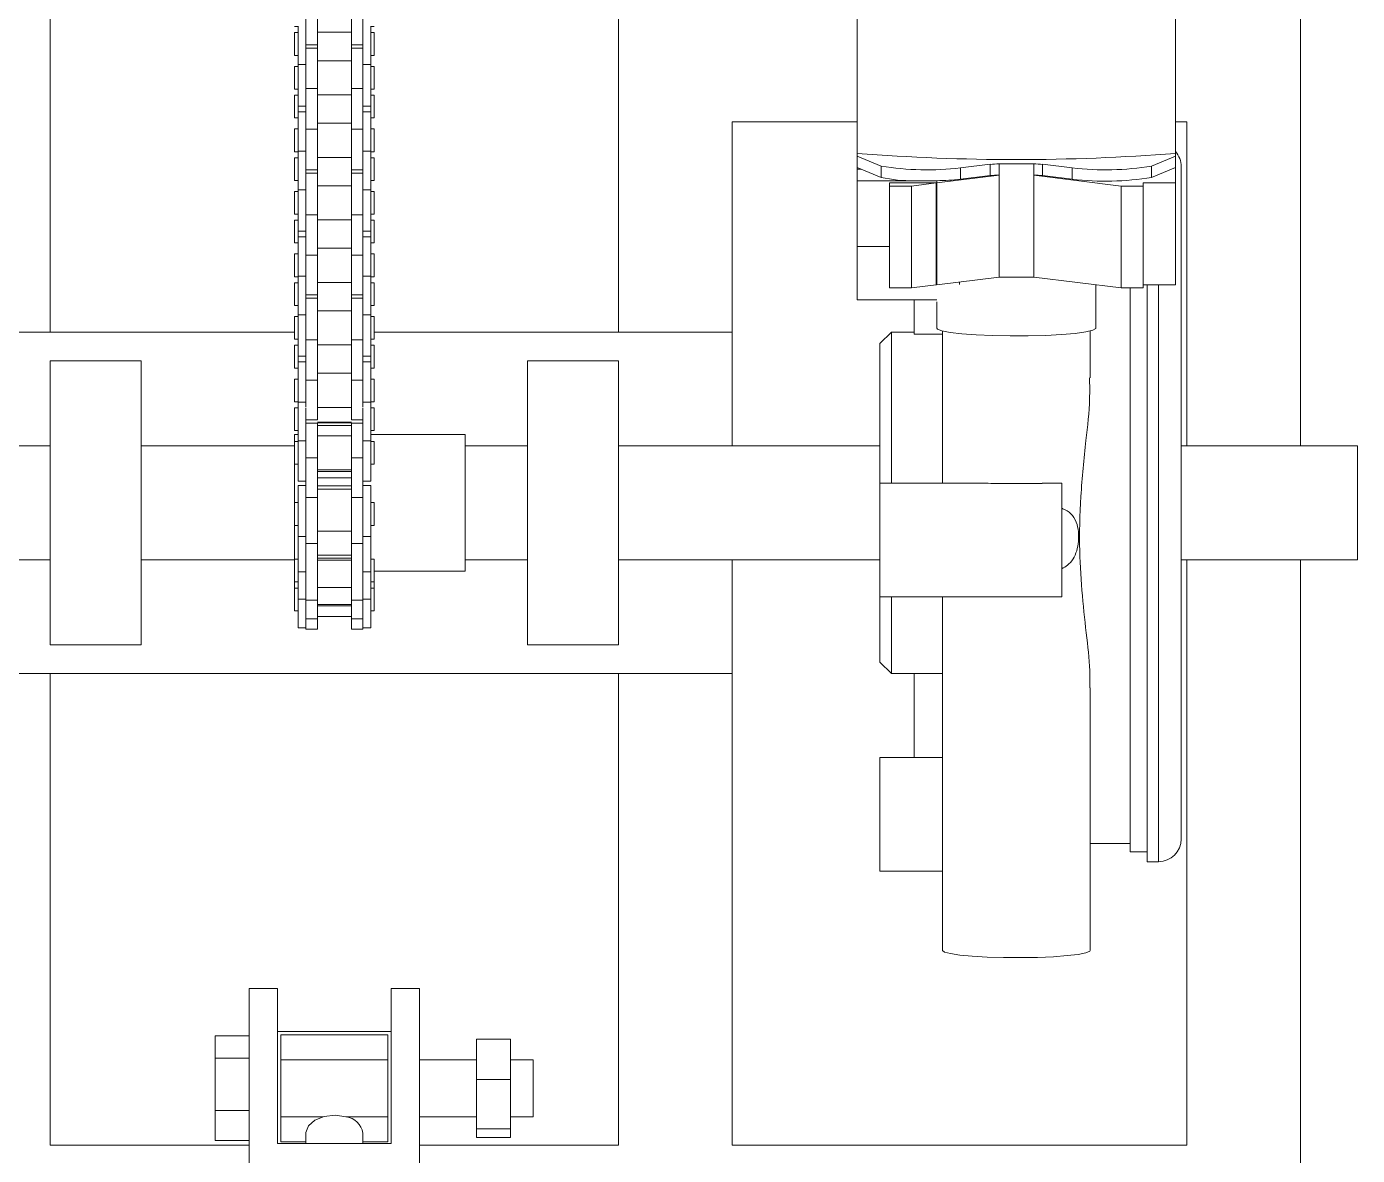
# Model space of a CAD drawing. Header units: millimetres. Extents: x 174 to 988, y 116 to 750.
# Drawn here: x 301.5 to 360.1, y 510.9 to 560.5 of the extents above; entities that cross this region are included whole.
import ezdxf

# ---------------------------------------------------------------- set-up
doc = ezdxf.new("R2010")
doc.units = ezdxf.units.MM

msp = doc.modelspace()

# ---------------------------------------------------------------- linework, layer by layer
at = {"color": 7, "linetype": 'Continuous', "lineweight": 15}
for p, q in [((302.584, 607.455), (302.584, 547.102)), ((327.584, 607.455), (327.584, 547.102)), ((357.584, 542.11), (357.584, 597.455)), ((313.834, 561.541), (313.834, 560.28)), ((314.334, 561.541), (314.334, 559.744)), ((315.834, 561.541), (315.834, 559.744)), ((316.334, 561.541), (316.334, 560.28)), ((338.084, 561.57), (338.084, 554.969)), ((352.084, 561.57), (352.084, 554.969)), ((313.334, 560.544), (313.484, 560.544)), ((313.484, 560.28), (313.334, 560.28)), ((313.334, 560.28), (313.334, 559.28)), ((313.484, 560.566), (313.484, 558.872)), ((313.834, 560.28), (313.834, 559.071)), ((314.334, 560.294), (315.834, 560.294)), ((316.334, 560.28), (316.334, 559.071)), ((316.684, 560.566), (316.684, 558.872)), ((316.684, 560.544), (316.834, 560.544)), ((316.834, 560.28), (316.684, 560.28)), ((316.834, 560.28), (316.834, 559.28)), ((313.834, 559.744), (314.334, 559.744)), ((314.334, 559.594), (314.334, 559.744)), ((315.834, 559.744), (316.334, 559.744)), ((315.834, 559.594), (315.834, 559.744)), ((313.334, 559.28), (313.484, 559.28)), ((314.334, 559.594), (313.834, 559.594)), ((313.834, 559.071), (313.834, 557.819)), ((314.334, 559.594), (314.334, 557.819)), ((316.334, 559.594), (315.834, 559.594)), ((315.834, 559.594), (315.834, 557.819)), ((316.334, 559.071), (316.334, 557.819)), ((316.684, 559.28), (316.834, 559.28)), ((313.484, 558.794), (313.334, 558.794)), ((313.334, 557.794), (313.334, 558.794)), ((313.484, 558.872), (313.834, 558.872)), ((313.484, 558.872), (313.484, 557.044)), ((315.834, 559.044), (314.334, 559.044)), ((316.684, 558.872), (316.334, 558.872)), ((316.684, 558.872), (316.684, 557.044)), ((316.834, 558.794), (316.684, 558.794)), ((316.834, 557.794), (316.834, 558.794)), ((313.334, 557.794), (313.484, 557.794)), ((313.484, 557.53), (313.334, 557.53)), ((313.334, 557.53), (313.334, 556.53)), ((313.834, 557.819), (314.334, 557.819)), ((313.834, 557.819), (313.834, 556.041)), ((314.334, 557.819), (314.334, 556.041)), ((314.334, 557.544), (315.834, 557.544)), ((316.334, 557.819), (315.834, 557.819)), ((315.834, 557.819), (315.834, 556.041)), ((316.334, 557.819), (316.334, 556.041)), ((316.684, 557.794), (316.834, 557.794)), ((316.834, 557.53), (316.684, 557.53)), ((316.834, 557.53), (316.834, 556.53)), ((313.484, 557.044), (313.834, 557.044)), ((313.484, 556.794), (313.484, 557.044)), ((313.834, 556.794), (313.484, 556.794)), ((313.484, 556.794), (313.484, 555.066)), ((316.334, 557.044), (316.684, 557.044)), ((316.684, 556.794), (316.334, 556.794)), ((316.684, 556.794), (316.684, 557.044)), ((316.684, 556.794), (316.684, 555.066)), ((313.334, 556.53), (313.484, 556.53)), ((315.834, 556.294), (314.334, 556.294)), ((316.684, 556.53), (316.834, 556.53)), ((332.584, 556.355), (332.584, 547.102)), ((338.084, 556.355), (332.584, 556.355)), ((352.584, 556.355), (352.084, 556.355)), ((352.084, 556.317), (352.084, 556.317)), ((352.084, 556.317), (352.084, 555.794)), ((352.584, 542.11), (352.584, 556.355)), ((313.484, 556.044), (313.334, 556.044)), ((313.334, 555.044), (313.334, 556.044)), ((313.834, 556.041), (313.834, 554.794)), ((313.834, 556.041), (314.334, 556.041)), ((314.334, 556.041), (314.334, 554.244)), ((316.334, 556.041), (315.834, 556.041)), ((315.834, 556.041), (315.834, 554.244)), ((316.334, 556.041), (316.334, 554.794)), ((316.834, 556.044), (316.684, 556.044)), ((316.834, 555.044), (316.834, 556.044)), ((338.083, 554.853), (338.084, 555.819)), ((338.084, 556.071), (338.084, 556.071)), ((338.084, 555.794), (338.084, 556.071)), ((352.085, 554.853), (352.084, 555.819)), ((313.334, 555.044), (313.484, 555.044)), ((313.484, 555.066), (313.834, 555.066)), ((313.484, 555.066), (313.484, 553.372)), ((316.684, 555.066), (316.334, 555.066)), ((316.684, 555.066), (316.684, 553.372)), ((316.684, 555.044), (316.834, 555.044)), ((313.484, 554.78), (313.334, 554.78)), ((313.334, 554.78), (313.334, 553.78)), ((313.834, 554.794), (313.834, 553.571)), ((314.334, 554.794), (315.834, 554.794)), ((316.334, 554.794), (316.334, 553.571)), ((316.834, 554.78), (316.684, 554.78)), ((316.834, 554.78), (316.834, 553.78)), ((339.136, 554.412), (338.083, 554.853)), ((338.083, 554.355), (338.083, 554.853)), ((339.136, 553.914), (339.136, 554.412)), ((342.629, 554.331), (343.934, 554.488)), ((343.934, 553.99), (343.934, 554.488)), ((345.848, 554.506), (344.32, 554.506)), ((344.32, 554.008), (344.32, 554.506)), ((345.848, 554.008), (345.848, 554.506)), ((347.539, 554.331), (346.234, 554.488)), ((346.234, 553.99), (346.234, 554.488)), ((351.032, 554.412), (352.085, 554.853)), ((351.032, 553.914), (351.032, 554.412)), ((352.085, 554.355), (352.085, 554.853)), ((352.334, 554.388), (352.334, 524.817)), ((313.834, 554.244), (314.334, 554.244)), ((314.334, 554.094), (313.834, 554.094)), ((314.334, 554.094), (314.334, 554.244)), ((314.334, 554.094), (314.334, 552.268)), ((315.834, 554.244), (316.334, 554.244)), ((315.834, 554.094), (315.834, 554.244)), ((316.334, 554.094), (315.834, 554.094)), ((315.834, 554.094), (315.834, 552.268)), ((338.259, 554.282), (338.083, 554.355)), ((338.084, 554.355), (338.084, 554.282)), ((338.259, 554.282), (338.084, 554.282)), ((338.084, 553.767), (338.084, 554.282)), ((339.136, 553.914), (338.259, 554.282)), ((344.32, 554.008), (341.584, 553.671)), ((342.629, 553.833), (342.629, 554.331)), ((342.629, 553.833), (343.934, 553.99)), ((344.32, 549.531), (344.32, 554.008)), ((349.699, 553.534), (345.848, 554.008)), ((345.848, 549.531), (345.848, 554.008)), ((347.539, 553.833), (346.234, 553.99)), ((347.539, 553.833), (347.539, 554.331)), ((351.032, 553.914), (352.084, 554.355)), ((352.084, 554.355), (352.084, 553.669)), ((352.084, 554.355), (352.085, 554.355)), ((313.334, 553.78), (313.484, 553.78)), ((313.484, 553.294), (313.334, 553.294)), ((313.334, 552.294), (313.334, 553.294)), ((313.484, 553.372), (313.484, 551.544)), ((313.484, 553.372), (313.834, 553.372)), ((313.834, 553.571), (313.834, 552.268)), ((315.834, 553.544), (314.334, 553.544)), ((316.334, 553.571), (316.334, 552.268)), ((316.684, 553.372), (316.334, 553.372)), ((316.684, 553.78), (316.834, 553.78)), ((316.684, 553.372), (316.684, 551.544)), ((316.834, 553.294), (316.684, 553.294)), ((316.834, 552.294), (316.834, 553.294)), ((338.084, 553.767), (340.588, 553.767)), ((338.084, 550.878), (338.084, 553.767)), ((339.503, 553.534), (339.503, 553.669)), ((339.503, 553.669), (341.561, 553.669)), ((340.469, 553.534), (339.503, 553.534)), ((339.503, 549.056), (339.503, 553.534)), ((341.561, 553.669), (340.469, 553.534)), ((340.469, 549.056), (340.469, 553.534)), ((341.561, 549.191), (341.561, 553.669)), ((341.584, 553.767), (341.58, 553.767)), ((341.584, 553.671), (341.584, 553.767)), ((341.584, 549.193), (341.584, 553.671)), ((350.665, 553.534), (349.699, 553.534)), ((349.699, 549.056), (349.699, 553.534)), ((352.084, 553.669), (350.665, 553.669)), ((350.665, 553.669), (350.665, 553.534)), ((350.665, 549.056), (350.665, 553.534)), ((352.084, 549.191), (352.084, 553.669)), ((313.334, 552.294), (313.484, 552.294)), ((313.834, 552.268), (314.334, 552.268)), ((313.834, 552.268), (313.834, 550.492)), ((314.334, 552.268), (314.334, 550.492)), ((314.334, 552.044), (315.834, 552.044)), ((316.334, 552.268), (315.834, 552.268)), ((315.834, 552.268), (315.834, 550.492)), ((316.334, 552.268), (316.334, 550.492)), ((316.684, 552.294), (316.834, 552.294)), ((313.484, 552.03), (313.334, 552.03)), ((313.334, 552.03), (313.334, 551.03)), ((313.484, 551.544), (313.834, 551.544)), ((313.484, 551.296), (313.484, 551.544)), ((316.334, 551.544), (316.684, 551.544)), ((316.834, 552.03), (316.684, 552.03)), ((316.684, 551.296), (316.684, 551.544)), ((316.834, 552.03), (316.834, 551.03)), ((313.334, 551.03), (313.484, 551.03)), ((313.834, 551.296), (313.484, 551.296)), ((313.484, 551.296), (313.484, 549.567)), ((316.684, 551.296), (316.334, 551.296)), ((316.684, 551.296), (316.684, 549.567)), ((316.684, 551.03), (316.834, 551.03)), ((339.503, 550.878), (338.084, 550.878)), ((338.084, 548.525), (338.084, 550.878)), ((341.584, 550.878), (341.561, 550.878)), ((313.484, 550.546), (313.334, 550.546)), ((313.334, 549.546), (313.334, 550.546)), ((313.834, 550.492), (314.334, 550.492)), ((313.834, 550.492), (313.834, 549.28)), ((315.834, 550.796), (314.334, 550.796)), ((314.334, 550.492), (314.334, 548.746)), ((316.334, 550.492), (315.834, 550.492)), ((315.834, 550.492), (315.834, 548.746)), ((316.334, 550.492), (316.334, 549.28)), ((316.834, 550.546), (316.684, 550.546)), ((316.834, 549.546), (316.834, 550.546)), ((313.334, 549.546), (313.484, 549.546)), ((313.484, 549.28), (313.334, 549.28)), ((313.334, 549.28), (313.334, 548.28)), ((313.484, 549.567), (313.834, 549.567)), ((313.484, 549.567), (313.484, 547.874)), ((313.834, 549.28), (313.834, 548.073)), ((314.334, 549.296), (315.834, 549.296)), ((316.684, 549.567), (316.334, 549.567)), ((316.334, 549.28), (316.334, 548.073)), ((316.684, 549.567), (316.684, 547.874)), ((316.684, 549.546), (316.834, 549.546)), ((316.834, 549.28), (316.684, 549.28)), ((316.834, 549.28), (316.834, 548.28)), ((341.561, 549.191), (340.469, 549.056)), ((344.32, 549.531), (341.584, 549.193)), ((342.584, 549.197), (342.584, 549.317)), ((345.848, 549.531), (344.32, 549.531)), ((349.699, 549.056), (345.848, 549.531)), ((348.584, 547.287), (348.584, 549.193)), ((352.084, 549.191), (350.665, 549.191)), ((350.834, 549.191), (350.834, 523.817)), ((313.834, 548.746), (314.334, 548.746)), ((314.334, 548.596), (313.834, 548.596)), ((314.334, 548.596), (314.334, 548.746)), ((314.334, 548.596), (314.334, 546.77)), ((315.834, 548.746), (316.334, 548.746)), ((315.834, 548.596), (315.834, 548.746)), ((316.334, 548.596), (315.834, 548.596)), ((315.834, 548.596), (315.834, 546.77)), ((338.084, 548.525), (341.584, 548.525)), ((340.469, 549.056), (339.503, 549.056)), ((340.584, 547.019), (340.584, 548.525)), ((350.665, 549.056), (349.699, 549.056)), ((350.084, 549.056), (350.084, 524.25)), ((313.334, 548.28), (313.484, 548.28)), ((313.834, 548.073), (313.834, 546.77)), ((315.834, 548.046), (314.334, 548.046)), ((316.334, 548.073), (316.334, 546.77)), ((316.684, 548.28), (316.834, 548.28)), ((341.584, 548.444), (341.584, 547.287)), ((313.484, 547.796), (313.334, 547.796)), ((313.334, 546.796), (313.334, 547.796)), ((313.484, 547.874), (313.834, 547.874)), ((313.484, 547.874), (313.484, 546.046)), ((316.684, 547.874), (316.334, 547.874)), ((316.684, 547.874), (316.684, 546.046)), ((316.834, 547.796), (316.684, 547.796)), ((316.834, 546.796), (316.834, 547.796)), ((313.334, 547.102), (297.584, 547.102)), ((313.334, 546.796), (313.484, 546.796)), ((313.834, 546.77), (314.334, 546.77)), ((313.834, 546.77), (313.834, 544.994)), ((314.334, 546.77), (314.334, 544.994)), ((316.334, 546.77), (315.834, 546.77)), ((315.834, 546.77), (315.834, 544.994)), ((316.334, 546.77), (316.334, 544.994)), ((316.684, 546.796), (316.834, 546.796)), ((332.584, 547.102), (316.834, 547.102)), ((332.584, 542.11), (332.584, 547.102)), ((339.584, 547.102), (339.084, 546.602)), ((340.584, 547.102), (339.584, 547.102)), ((339.584, 547.102), (339.584, 540.461)), ((340.584, 547.019), (341.834, 547.019)), ((341.834, 547.158), (341.834, 540.461)), ((348.334, 545.094), (348.334, 547.158)), ((313.484, 546.53), (313.334, 546.53)), ((313.334, 546.53), (313.334, 545.53)), ((314.334, 546.546), (315.834, 546.546)), ((316.834, 546.53), (316.684, 546.53)), ((316.834, 546.53), (316.834, 545.53)), ((339.084, 540.461), (339.084, 546.602)), ((306.584, 545.852), (302.584, 545.852)), ((302.584, 533.352), (302.584, 545.852)), ((306.584, 533.352), (306.584, 545.852)), ((313.484, 546.046), (313.834, 546.046)), ((313.484, 545.797), (313.484, 546.046)), ((313.834, 545.797), (313.484, 545.797)), ((313.484, 544.025), (313.484, 545.797)), ((316.334, 546.046), (316.684, 546.046)), ((316.684, 545.797), (316.334, 545.797)), ((316.684, 545.797), (316.684, 546.046)), ((316.684, 544.025), (316.684, 545.797)), ((327.584, 545.852), (323.584, 545.852)), ((323.584, 533.352), (323.584, 545.852)), ((327.584, 533.352), (327.584, 545.852)), ((313.334, 545.53), (313.484, 545.53)), ((313.484, 545.047), (313.334, 545.047)), ((313.334, 545.047), (313.334, 544.047)), ((315.834, 545.297), (314.334, 545.297)), ((316.684, 545.53), (316.834, 545.53)), ((316.834, 545.047), (316.684, 545.047)), ((316.834, 545.047), (316.834, 544.047)), ((313.834, 544.994), (314.334, 544.994)), ((313.834, 544.994), (313.834, 543.822)), ((314.334, 544.994), (314.334, 543.247)), ((316.334, 544.994), (315.834, 544.994)), ((315.834, 544.994), (315.834, 543.247)), ((316.334, 544.994), (316.334, 543.822)), ((313.334, 544.047), (313.484, 544.047)), ((313.484, 544.025), (313.834, 544.025)), ((313.484, 542.334), (313.484, 544.025)), ((316.684, 544.025), (316.334, 544.025)), ((316.684, 544.047), (316.834, 544.047)), ((316.684, 542.334), (316.684, 544.025)), ((313.484, 543.78), (313.334, 543.78)), ((313.334, 543.78), (313.334, 542.78)), ((313.834, 542.601), (313.834, 543.78)), ((314.334, 543.797), (315.834, 543.797)), ((316.334, 542.601), (316.334, 543.78)), ((316.834, 543.78), (316.684, 543.78)), ((316.834, 543.78), (316.834, 542.78)), ((313.334, 542.78), (313.484, 542.78)), ((313.834, 543.247), (314.334, 543.247)), ((314.334, 543.1), (313.834, 543.1)), ((315.834, 543.142), (314.334, 543.142)), ((314.334, 543.121), (315.834, 543.121)), ((314.334, 543.115), (315.834, 543.115)), ((314.334, 543.115), (314.334, 543.099)), ((314.334, 541.576), (314.334, 543.1)), ((314.334, 543.002), (315.834, 543.002)), ((315.834, 543.247), (316.334, 543.247)), ((315.834, 543.115), (315.834, 543.099)), ((316.334, 543.1), (315.834, 543.1)), ((315.834, 541.576), (315.834, 543.1)), ((316.684, 542.78), (316.834, 542.78)), ((302.584, 542.11), (297.584, 542.11)), ((313.334, 542.11), (306.584, 542.11)), ((313.484, 542.602), (313.334, 542.602)), ((313.334, 542.3), (313.334, 542.602)), ((313.484, 542.3), (313.334, 542.3)), ((313.334, 542.3), (313.334, 541.3)), ((313.484, 542.334), (313.834, 542.334)), ((313.484, 540.55), (313.484, 542.334)), ((313.834, 541.576), (313.834, 542.601)), ((315.834, 542.55), (314.334, 542.55)), ((316.334, 541.576), (316.334, 542.601)), ((316.684, 542.334), (316.334, 542.334)), ((320.834, 542.602), (316.684, 542.602)), ((316.684, 540.55), (316.684, 542.334)), ((316.834, 542.3), (316.684, 542.3)), ((316.834, 542.3), (316.834, 541.3)), ((320.834, 536.602), (320.834, 542.602)), ((323.584, 542.11), (320.834, 542.11)), ((339.084, 542.11), (327.584, 542.11)), ((360.084, 542.11), (352.334, 542.11)), ((360.084, 537.095), (360.084, 542.11)), ((313.834, 541.576), (314.334, 541.576)), ((313.834, 539.838), (313.834, 541.576)), ((314.334, 539.838), (314.334, 541.576)), ((316.334, 541.576), (315.834, 541.576)), ((315.834, 539.838), (315.834, 541.576)), ((316.334, 539.838), (316.334, 541.576)), ((313.334, 541.3), (313.484, 541.3)), ((313.334, 539.61), (313.334, 541.3)), ((314.334, 541.05), (315.834, 541.05)), ((314.334, 540.977), (315.834, 540.977)), ((316.684, 541.3), (316.834, 541.3)), ((313.484, 540.55), (313.834, 540.55)), ((313.834, 540.36), (313.484, 540.36)), ((313.484, 538.122), (313.484, 540.36)), ((314.334, 540.7), (315.834, 540.7)), ((314.334, 540.353), (315.834, 540.353)), ((316.334, 540.55), (316.684, 540.55)), ((316.684, 540.36), (316.334, 540.36)), ((316.684, 538.122), (316.684, 540.36)), ((343.848, 540.461), (339.084, 540.461)), ((339.084, 537.713), (339.084, 540.461)), ((347.084, 540.461), (346.211, 540.461)), ((347.084, 535.461), (347.084, 540.461)), ((313.834, 538.122), (313.834, 539.838)), ((313.834, 539.838), (314.334, 539.838)), ((314.334, 540.197), (315.834, 540.197)), ((314.334, 537.81), (314.334, 539.838)), ((316.334, 539.838), (315.834, 539.838)), ((315.834, 537.81), (315.834, 539.838)), ((316.334, 538.122), (316.334, 539.838)), ((313.484, 539.61), (313.334, 539.61)), ((313.334, 539.61), (313.334, 539.563)), ((313.334, 539.563), (313.334, 538.61)), ((316.834, 539.61), (316.684, 539.61)), ((316.834, 539.61), (316.834, 539.563)), ((316.834, 539.563), (316.834, 538.61)), ((313.334, 538.61), (313.484, 538.61)), ((313.334, 537.122), (313.334, 538.61)), ((316.684, 538.61), (316.834, 538.61)), ((313.484, 538.122), (313.834, 538.122)), ((313.484, 536.574), (313.484, 538.122)), ((313.834, 536.867), (313.834, 538.122)), ((314.334, 538.36), (315.834, 538.36)), ((316.684, 538.122), (316.334, 538.122)), ((316.334, 536.867), (316.334, 538.122)), ((316.684, 536.574), (316.684, 538.122)), ((313.834, 537.81), (314.334, 537.81)), ((314.334, 537.304), (314.334, 537.81)), ((315.834, 537.81), (316.334, 537.81)), ((315.834, 537.304), (315.834, 537.81)), ((339.084, 535.461), (339.084, 537.713)), ((297.584, 537.095), (302.584, 537.095)), ((306.584, 537.095), (313.334, 537.095)), ((313.484, 537.122), (313.334, 537.122)), ((313.334, 537.122), (313.334, 537.074)), ((313.334, 537.074), (313.334, 536.122)), ((313.834, 535.328), (313.834, 536.86)), ((314.334, 537.304), (315.834, 537.304)), ((314.334, 537.304), (314.334, 537.166)), ((314.334, 537.166), (315.834, 537.166)), ((314.334, 537.166), (314.334, 537.122)), ((314.334, 535.328), (314.334, 537.165)), ((314.334, 537.084), (315.834, 537.084)), ((315.834, 537.304), (315.834, 537.166)), ((315.834, 537.166), (315.834, 537.122)), ((315.834, 535.328), (315.834, 537.165)), ((316.334, 535.328), (316.334, 536.86)), ((316.834, 537.122), (316.684, 537.122)), ((316.834, 537.122), (316.834, 537.074)), ((316.834, 537.074), (316.834, 536.122)), ((320.834, 537.095), (323.584, 537.095)), ((327.584, 537.095), (339.084, 537.095)), ((332.584, 532.102), (332.584, 537.095)), ((352.334, 537.095), (360.084, 537.095)), ((352.584, 511.355), (352.584, 537.095)), ((357.584, 506.355), (357.584, 537.095)), ((313.484, 536.574), (313.834, 536.574)), ((313.484, 535.372), (313.484, 536.574)), ((316.684, 536.574), (316.334, 536.574)), ((316.684, 535.372), (316.684, 536.574)), ((316.834, 536.602), (320.834, 536.602)), ((313.334, 536.122), (313.484, 536.122)), ((313.334, 536.122), (313.334, 535.851)), ((313.484, 535.851), (313.334, 535.851)), ((313.334, 535.851), (313.334, 535.266)), ((314.334, 535.872), (315.834, 535.872)), ((316.684, 536.122), (316.834, 536.122)), ((316.834, 535.851), (316.684, 535.851)), ((316.834, 536.122), (316.834, 535.851)), ((316.834, 535.851), (316.834, 535.266)), ((313.334, 535.266), (313.334, 534.851)), ((313.484, 535.372), (313.834, 535.372)), ((313.484, 534.101), (313.484, 535.372)), ((313.834, 535.328), (314.334, 535.328)), ((313.834, 534.506), (313.834, 535.328)), ((314.334, 534.506), (314.334, 535.328)), ((314.334, 535.133), (315.834, 535.133)), ((314.334, 535.065), (315.834, 535.065)), ((316.334, 535.328), (315.834, 535.328)), ((315.834, 534.506), (315.834, 535.328)), ((316.334, 535.372), (316.684, 535.372)), ((316.334, 534.506), (316.334, 535.328)), ((316.684, 534.101), (316.684, 535.372)), ((316.834, 535.266), (316.834, 534.851)), ((339.084, 535.461), (347.084, 535.461)), ((339.084, 532.602), (339.084, 535.461)), ((339.584, 535.461), (339.584, 532.102)), ((341.834, 535.461), (341.834, 519.922)), ((313.334, 534.851), (313.484, 534.851)), ((313.834, 534.506), (314.334, 534.506)), ((313.834, 534.051), (313.834, 534.506)), ((314.334, 534.601), (315.834, 534.601)), ((314.334, 534.051), (314.334, 534.506)), ((316.334, 534.506), (315.834, 534.506)), ((315.834, 534.051), (315.834, 534.506)), ((316.334, 534.051), (316.334, 534.506)), ((316.684, 534.851), (316.834, 534.851)), ((313.484, 534.101), (313.834, 534.101)), ((313.834, 534.051), (314.334, 534.051)), ((315.834, 534.051), (316.334, 534.051)), ((316.334, 534.101), (316.684, 534.101)), ((302.584, 533.352), (306.584, 533.352)), ((323.584, 533.352), (327.584, 533.352)), ((339.084, 532.602), (339.584, 532.102)), ((297.584, 532.102), (332.584, 532.102)), ((302.584, 532.102), (302.584, 511.355)), ((327.584, 532.102), (327.584, 511.355)), ((332.584, 532.102), (332.584, 511.355)), ((339.584, 532.102), (341.834, 532.102)), ((340.584, 528.404), (340.584, 532.102)), ((348.334, 519.922), (348.334, 531.459)), ((341.834, 528.404), (339.084, 528.404)), ((339.084, 525.656), (339.084, 528.404)), ((339.084, 523.404), (339.084, 525.656)), ((350.084, 524.627), (348.334, 524.627)), ((348.334, 524.619), (350.084, 524.619)), ((350.084, 524.25), (350.834, 524.25)), ((339.084, 523.404), (341.834, 523.404)), ((350.834, 523.817), (351.334, 523.817)), ((311.334, 518.249), (312.584, 518.249)), ((311.334, 510.455), (311.334, 518.249)), ((312.584, 518.249), (312.584, 511.43)), ((317.584, 511.43), (317.584, 518.249)), ((317.584, 518.249), (318.834, 518.249)), ((318.834, 518.249), (318.834, 510.455)), ((312.584, 516.355), (317.584, 516.355)), ((309.834, 516.156), (311.334, 516.156)), ((309.834, 515.177), (309.834, 516.156)), ((312.734, 511.505), (312.734, 516.205)), ((312.734, 516.205), (317.434, 516.205)), ((317.434, 516.205), (317.434, 511.505)), ((321.334, 516.018), (322.834, 516.018)), ((321.334, 516.018), (321.334, 514.237)), ((322.834, 516.018), (322.834, 514.237)), ((309.834, 515.177), (311.334, 515.177)), ((309.834, 512.877), (309.834, 515.177)), ((317.434, 515.105), (312.734, 515.105)), ((321.334, 515.105), (318.834, 515.105)), ((323.834, 515.105), (322.834, 515.105)), ((323.834, 515.105), (323.834, 512.605)), ((321.334, 514.237), (322.834, 514.237)), ((321.334, 514.237), (321.334, 512.074)), ((322.834, 514.237), (322.834, 512.074)), ((309.834, 512.877), (311.334, 512.877)), ((309.834, 511.554), (309.834, 512.877)), ((312.734, 512.605), (314.586, 512.605)), ((315.582, 512.605), (317.434, 512.605)), ((318.834, 512.605), (321.334, 512.605)), ((322.834, 512.605), (323.834, 512.605)), ((313.834, 511.887), (313.834, 511.43)), ((316.334, 511.43), (316.334, 511.887)), ((321.334, 512.074), (322.834, 512.074)), ((321.334, 512.074), (321.334, 511.691)), ((321.334, 511.691), (322.834, 511.691)), ((322.834, 512.074), (322.834, 511.691)), ((302.584, 511.355), (311.334, 511.355)), ((309.834, 511.554), (311.334, 511.554)), ((312.584, 511.43), (317.584, 511.43)), ((313.834, 511.505), (312.734, 511.505)), ((317.434, 511.505), (316.334, 511.505)), ((318.834, 511.355), (327.584, 511.355)), ((332.584, 511.355), (352.584, 511.355))]:
    msp.add_line(p, q, dxfattribs=at)
at = {"color": 8, "linetype": 'Continuous', "lineweight": 15}
msp.add_line((351.334, 523.817), (351.334, 549.191), dxfattribs=at)
at = {"color": 7, "linetype": 'Continuous', "lineweight": 15, "flags": 128}
for points in [[(348.584, 547.287), (348.578, 547.266), (348.442, 547.189), (348.134, 547.117), (347.67, 547.053), (347.073, 547.001), (346.374, 546.964), (345.609, 546.944), (344.817, 546.941), (344.038, 546.956), (343.314, 546.987), (342.68, 547.035), (342.169, 547.095), (341.808, 547.165), (341.615, 547.241), (341.584, 547.287)], [(348.334, 519.922), (348.312, 519.885), (348.138, 519.812), (347.799, 519.745), (347.314, 519.688), (346.709, 519.643), (346.016, 519.614), (345.273, 519.601), (344.52, 519.605), (343.797, 519.626), (343.143, 519.664), (342.594, 519.715), (342.18, 519.778), (341.922, 519.848), (341.834, 519.922), (341.834, 519.922)], [(313.834, 511.887), (313.834, 511.908), (313.943, 512.206), (314.225, 512.455), (314.638, 512.618), (315.118, 512.67), (315.594, 512.602)]]:
    msp.add_lwpolyline(points, dxfattribs=at)
at = {"color": 7, "linetype": 'Continuous', "lineweight": 15}
for centre, radius, start, end in [((345.084, 644.446), 89.75, 265.5267, 274.4733), ((351.334, 554.388), 1, 0, 41.3612), ((341.166, 566.59), 12.347, 260.53413, 276.8044), ((344.29, 551.013), 3.493, 89.50856, 95.85447), ((345.878, 551.013), 3.493, 84.14547, 90.49149), ((349.002, 566.59), 12.347, 263.19561, 279.46587), ((340.463, 559.769), 6.003, 257.22436, 271.19363), ((341.366, 565.514), 11.749, 271.04462, 276.17255), ((344.29, 550.516), 3.493, 89.50856, 95.85447), ((345.878, 550.516), 3.493, 84.14547, 90.49149), ((349.002, 566.095), 12.349, 263.19712, 279.46436), ((341.084, 573.529), 19.769, 268.5626, 271.4374), ((351.334, 524.817), 1, 270, 0), ((315.483, 511.746), 0.863, 9.38556, 82.58913)]:
    msp.add_arc(centre, radius, start, end, dxfattribs=at)
for points, knots in [([(348.308, 531.459), (348.314, 531.649), (348.336, 532.34), (348.175, 533.695), (347.979, 535.512), (347.83, 537.604), (347.894, 539.916), (348.12, 542.164), (348.322, 543.906), (348.308, 544.794), (348.304, 545.094)], [0, 0, 0, 0, 0.048215, 0.176173, 0.31477, 0.455915, 0.624442, 0.7985, 0.931721, 1, 1, 1, 1]), ([(315.834, 543.002), (315.834, 542.867), (315.834, 542.61), (315.834, 542.399), (315.834, 542.3)], [0, 0, 0, 0, 0.525223, 1, 1, 1, 1]), ([(343.848, 540.461), (344.153, 540.455), (344.804, 540.444), (345.653, 540.46), (346.095, 540.454), (346.211, 540.452)], [0, 0, 0, 0, 0.395779, 0.841155, 1, 1, 1, 1]), ([(315.834, 539.86), (315.834, 539.823), (315.834, 539.737), (315.834, 539.656), (315.834, 539.61)], [0, 0, 0, 0, 0.440471, 1, 1, 1, 1]), ([(347.084, 539.355), (347.101, 539.35), (347.252, 539.299), (347.505, 539.15), (347.73, 538.794), (347.825, 538.351), (347.827, 537.906), (347.75, 537.484), (347.588, 537.117), (347.359, 536.856), (347.168, 536.749), (347.084, 536.703)], [0, 0, 0, 0, 0.0180694, 0.1648794, 0.3127198, 0.4382295, 0.5545767, 0.6693982, 0.7852112, 0.9064269, 1, 1, 1, 1]), ([(314.334, 537.304), (314.334, 537.432), (314.334, 537.691), (314.334, 537.996), (314.334, 538.241), (314.334, 538.391)], [0, 0, 0, 0, 0.2755935, 0.5578085, 1, 1, 1, 1]), ([(315.834, 537.304), (315.834, 537.434), (315.834, 537.631), (315.834, 537.765), (315.834, 537.81)], [0, 0, 0, 0, 0.658894, 1, 1, 1, 1])]:
    msp.add_open_spline(points, degree=3, knots=knots, dxfattribs=at)

doc.saveas('drawing.dxf')
